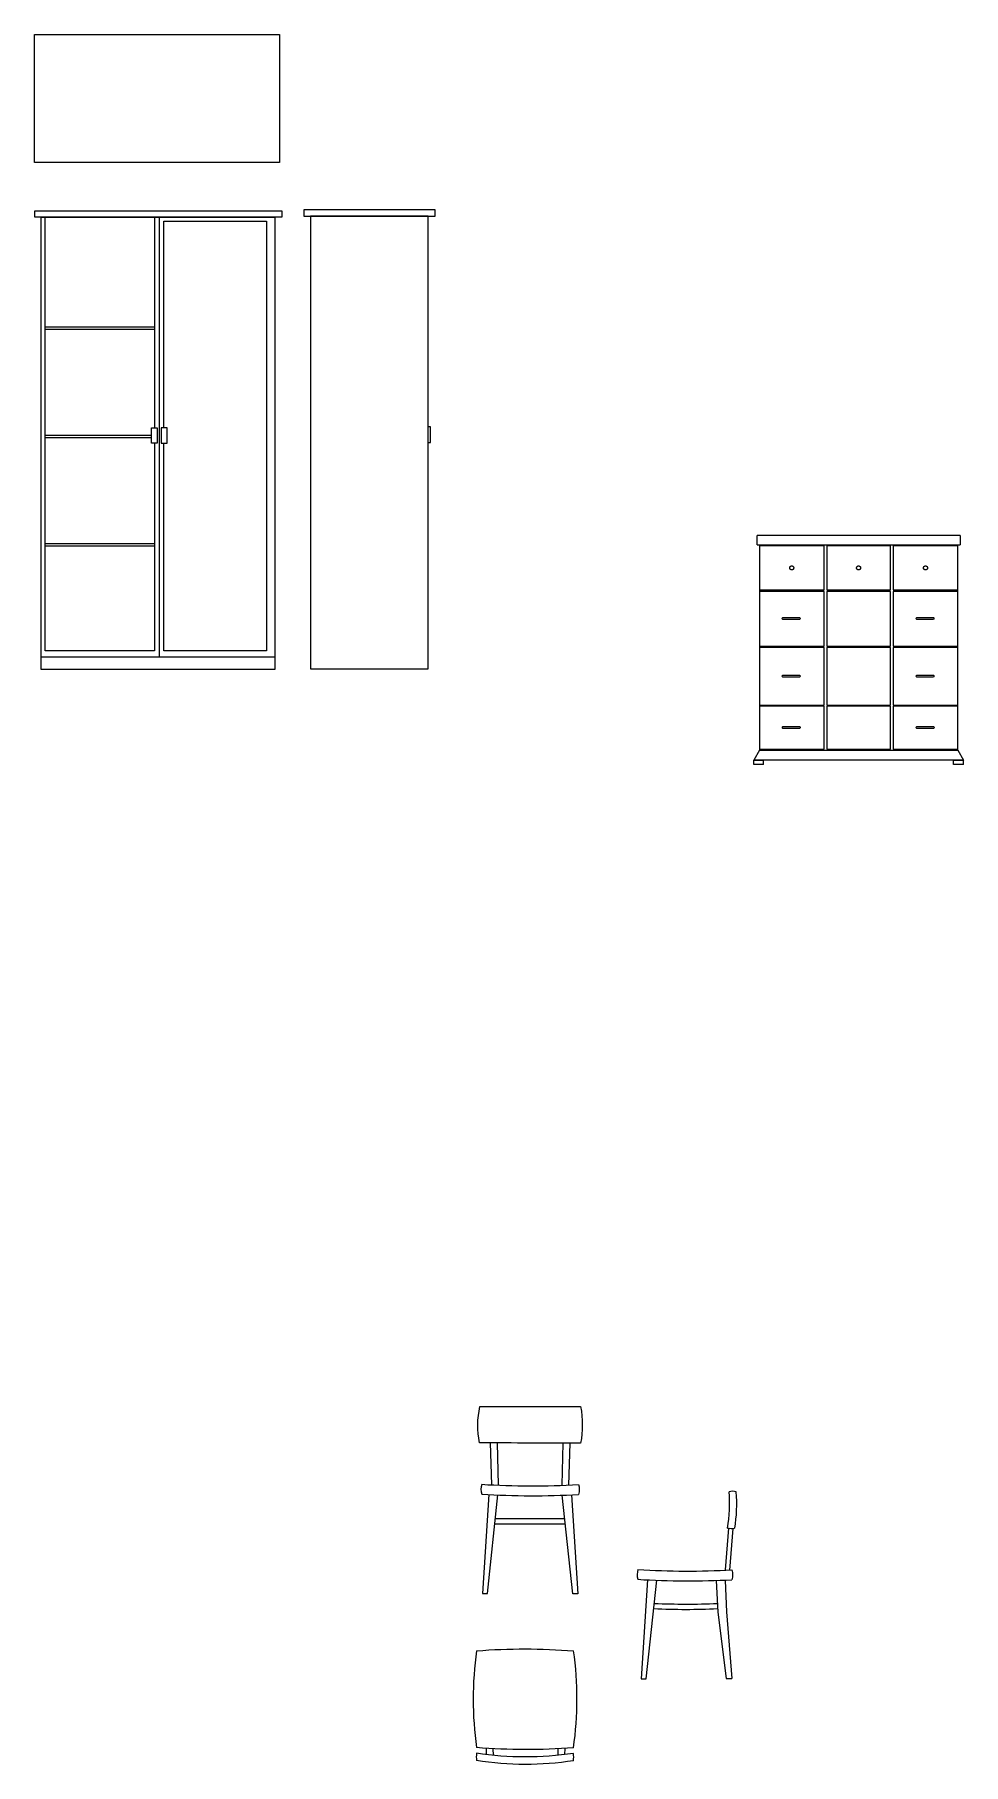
# Model space of a CAD drawing. Header units: inches. Extents: x 13.5 to 49.5, y 6.6 to 23.5.
# Drawn here: x 35.64 to 39.57, y 16.19 to 23.5 of the extents above; entities that cross this region are included whole.
import ezdxf

# ---------------------------------------------------------------- set-up
doc = ezdxf.new("R2010")
doc.units = ezdxf.units.IN
doc.header["$MEASUREMENT"] = 0
doc.layers.add('A-FURN', color=8, linetype='Continuous', lineweight=18)
doc.layers.add('IKE140033-T1', color=255, linetype='Continuous')
doc.layers.add('IKE140033-T2', color=253, linetype='Continuous')

# ---------------------------------------------------------------- blocks, each defined once
blk = doc.blocks.new('A$C695E6B20')
for p, q in [((-71.18, 263.37), (-71.18, 36.43)), ((-11.61, 36.43), (-132.01, 36.43))]:
    blk.add_line(p, q)
for points in [[(-135.26, 266.69), (-8.06, 266.69), (-8.06, 263.37), (-135.26, 263.37)], [(-132.01, 263.37), (-11.61, 263.37), (-11.61, 30.22), (-132.01, 30.22)], [(-75.19, 154.84), (-72.19, 154.84), (-72.19, 146.9), (-75.19, 146.9)], [(-67.17, 154.84), (-70.17, 154.84), (-70.17, 146.9), (-67.17, 146.9)]]:
    blk.add_lwpolyline(points, close=True)
for points in [[(-73.65, 146.9), (-73.65, 39.76), (-129.93, 39.76), (-129.93, 263.37), (-73.65, 263.37), (-73.65, 154.84)], [(-68.86, 154.84), (-68.86, 261.26), (-15.99, 261.26), (-15.99, 39.76), (-68.86, 39.76), (-68.86, 146.9)], [(-129.93, 206.77), (-73.65, 206.77)], [(-73.65, 205.52), (-129.93, 205.52)], [(-129.93, 150.9), (-75.19, 150.9)], [(-75.19, 149.65), (-129.93, 149.65)], [(-129.93, 95.03), (-73.65, 95.03)], [(-73.65, 93.78), (-129.93, 93.78)]]:
    blk.add_lwpolyline(points)
blk = doc.blocks.new('A$C64EC0600')
blk.add_lwpolyline([(-221.3, 105.1), (-93.92, 105.1), (-93.92, 38.61), (-221.3, 38.61)], close=True)
blk = doc.blocks.new('A$C57307FFA')
for points in [[(12.34, 272.65), (-55.37, 272.65), (-55.37, 269.34), (12.34, 269.34)], [(-51.82, 36.17), (8.79, 36.17), (8.79, 269.34), (-51.82, 269.34)]]:
    blk.add_lwpolyline(points, close=True)
blk.add_lwpolyline([(8.79, 152.85), (9.99, 152.85), (9.99, 160.81), (8.79, 160.81)])

msp = doc.modelspace()

# ---------------------------------------------------------------- linework, layer by layer
at = {"layer": 'A-FURN'}
for p, q in [((37.5676, 17.5474), (37.5729, 17.3698)), ((37.5963, 17.5471), (37.6016, 17.3685)), ((37.8708, 17.3679), (37.8761, 17.5459)), ((37.8995, 17.369), (37.9047, 17.5459)), ((37.5613, 17.329), (37.5345, 16.9104)), ((37.5555, 16.9104), (37.5996, 17.3271)), ((37.916, 16.9094), (37.8719, 17.326)), ((37.9103, 17.3279), (37.9371, 16.9094)), ((37.587, 17.2059), (37.885, 17.2059)), ((37.5893, 17.2279), (37.8822, 17.2279)), ((38.5604, 17.0103), (38.5749, 17.1867)), ((38.5797, 17.0102), (38.5941, 17.1862)), ((38.2322, 16.9686), (38.2055, 16.5501)), ((38.2265, 16.5501), (38.2706, 16.9667)), ((38.5221, 16.9653), (38.5285, 16.8321)), ((38.5595, 16.9663), (38.5659, 16.833)), ((37.5345, 16.9105), (37.5556, 16.9105)), ((37.9371, 16.9094), (37.916, 16.9094)), ((38.5285, 16.8321), (38.5638, 16.5519)), ((38.566, 16.833), (38.5884, 16.5519)), ((38.2055, 16.5502), (38.2266, 16.5502)), ((38.5638, 16.5519), (38.5884, 16.5519)), ((37.5502, 16.2571), (37.5511, 16.2309)), ((37.5788, 16.2556), (37.5796, 16.2275)), ((37.8541, 16.2274), (37.8549, 16.2553)), ((37.8827, 16.2309), (37.8834, 16.257))]:
    msp.add_line(p, q, dxfattribs=at)
for points in [[(37.5243, 17.7002), (37.9493, 17.7002, -0.092959), (37.9493, 17.5459, -0.002126), (37.5225, 17.5477, -0.109257), (37.5243, 17.7002, -0.276267)], [(37.5322, 17.3721, 0.162787), (37.5317, 17.3307, 0.892277)], [(37.9399, 17.3711, -0.162787), (37.9405, 17.3297, -0.892277)], [(38.5697, 17.1871, 0.066438), (38.576, 17.3411, 3.035344)], [(38.5998, 17.1865, 0.066438), (38.6061, 17.3404, 3.035344)], [(38.1915, 17.0123, 0.162787), (38.1909, 16.9709, 0.892277)], [(38.5875, 17.0106, -0.162787), (38.5881, 16.9692, -0.892277)], [(37.5103, 16.669, -0.040062), (37.9198, 16.6686, -3.508425)], [(37.9192, 16.2596, -0.040002), (37.51, 16.2601, -3.508425)], [(37.9191, 16.2359, -0.076135), (37.5101, 16.2365, -3.508425)], [(37.919, 16.2045, -0.076111), (37.5101, 16.205, -3.508425)]]:
    msp.add_lwpolyline(points, format="xyb", dxfattribs=at)
for centre, radius, start, end in [((37.7442, 20.7684), 3.4029, 266.41998, 273.2965), ((37.7445, 20.7268), 3.4029, 266.41998, 273.2965), ((38.5897, 17.2847), 0.058, 73.63816, 103.68351), ((38.5881, 17.3466), 0.1605, 263.40914, 274.17474), ((38.4039, 20.3624), 3.3982, 266.4069, 273.10749), ((38.4045, 20.4535), 3.4477, 266.45709, 273.0425), ((38.394, 19.8393), 2.9953, 267.40354, 272.56011), ((38.3996, 20.0107), 3.1444, 267.46393, 272.31683), ((38.9411, 16.4635), 1.4455, 171.82787, 188.08792), ((36.4876, 16.4661), 1.4464, 351.79347, 8.04707), ((37.617, 16.2206), 0.1081, 171.51542, 188.24682), ((37.8121, 16.2204), 0.1081, 351.51542, 8.24682)]:
    msp.add_arc(centre, radius, start, end, dxfattribs=at)
at = {"layer": 'IKE140033-T1'}
for p, q in [((38.6945, 21.3407), (38.6945, 21.3794)), ((39.552, 21.3794), (38.6945, 21.3794)), ((38.6945, 21.3407), (39.552, 21.3407)), ((38.7042, 21.3407), (38.7042, 21.3359)), ((38.9771, 21.3359), (38.7042, 21.3359)), ((38.7042, 21.3359), (38.7042, 21.1497)), ((38.9771, 21.1497), (38.9771, 21.3359)), ((39.2575, 21.3359), (38.989, 21.3359)), ((38.989, 21.3359), (38.989, 21.1497)), ((39.2575, 21.1497), (39.2575, 21.3359)), ((39.5424, 21.3359), (39.2694, 21.3359)), ((39.2694, 21.3359), (39.2694, 21.1497)), ((39.5424, 21.3359), (39.5424, 21.3407)), ((39.5424, 21.1497), (39.5424, 21.3359)), ((39.552, 21.3794), (39.552, 21.3407)), ((38.7042, 21.1497), (38.7042, 21.1437)), ((38.7042, 21.1497), (38.9771, 21.1497)), ((38.9771, 21.1437), (38.7042, 21.1437)), ((38.7042, 21.1437), (38.7042, 20.9127)), ((38.9771, 20.9127), (38.9771, 21.1437)), ((38.989, 21.1497), (39.2575, 21.1497)), ((39.2575, 21.1437), (38.989, 21.1437)), ((38.989, 21.1437), (38.989, 20.9127)), ((39.2575, 20.9127), (39.2575, 21.1437)), ((39.2694, 21.1497), (39.5424, 21.1497)), ((39.5424, 21.1437), (39.2694, 21.1437)), ((39.2694, 21.1437), (39.2694, 20.9127)), ((39.5424, 21.1437), (39.5424, 21.1497)), ((39.5424, 20.9127), (39.5424, 21.1437)), ((38.7042, 20.9127), (38.7042, 20.9067)), ((38.7042, 20.9127), (38.9771, 20.9127)), ((38.9771, 20.9067), (38.7042, 20.9067)), ((38.7042, 20.9067), (38.7042, 20.6636)), ((38.9771, 20.6636), (38.9771, 20.9067)), ((38.989, 20.9127), (39.2575, 20.9127)), ((39.2575, 20.9067), (38.989, 20.9067)), ((38.989, 20.9067), (38.989, 20.6636)), ((39.2575, 20.6636), (39.2575, 20.9067)), ((39.2694, 20.9127), (39.5424, 20.9127)), ((39.5424, 20.9067), (39.2694, 20.9067)), ((39.2694, 20.9067), (39.2694, 20.6636)), ((39.5424, 20.9067), (39.5424, 20.9127)), ((39.5424, 20.6636), (39.5424, 20.9067)), ((38.7042, 20.6636), (38.7042, 20.6589)), ((38.7042, 20.6636), (38.9771, 20.6636)), ((38.9771, 20.6589), (38.7042, 20.6589)), ((38.7042, 20.6589), (38.7042, 20.4773)), ((38.9771, 20.4773), (38.9771, 20.6589)), ((38.989, 20.6636), (39.2575, 20.6636)), ((39.2575, 20.6589), (38.989, 20.6589)), ((38.989, 20.6589), (38.989, 20.4773)), ((39.2575, 20.4773), (39.2575, 20.6589)), ((39.2694, 20.6636), (39.5424, 20.6636)), ((39.5424, 20.6589), (39.2694, 20.6589)), ((39.2694, 20.6589), (39.2694, 20.4773)), ((39.5424, 20.6589), (39.5424, 20.6636)), ((39.5424, 20.4773), (39.5424, 20.6589)), ((38.7042, 20.4726), (38.6809, 20.4313)), ((38.7042, 20.4773), (38.7042, 20.4726)), ((38.7042, 20.4773), (38.9771, 20.4773)), ((38.7042, 20.4726), (39.5424, 20.4726)), ((38.7042, 20.4726), (39.5424, 20.4726)), ((38.989, 20.4773), (39.2575, 20.4773)), ((39.2694, 20.4773), (39.5424, 20.4773)), ((39.5424, 20.4726), (39.5424, 20.4773)), ((39.5424, 20.4726), (39.5656, 20.4313)), ((38.6809, 20.4313), (38.7221, 20.4313)), ((38.6809, 20.4128), (38.6809, 20.4313)), ((39.5656, 20.4313), (38.6809, 20.4313)), ((38.7221, 20.4128), (38.6809, 20.4128)), ((38.7221, 20.4128), (38.7221, 20.4313)), ((39.5244, 20.4313), (39.5656, 20.4313)), ((39.5244, 20.4128), (39.5244, 20.4313)), ((39.5656, 20.4128), (39.5244, 20.4128)), ((39.5656, 20.4128), (39.5656, 20.4313))]:
    msp.add_line(p, q, dxfattribs=at)
at = {"layer": 'IKE140033-T2'}
for points in [[(38.8321, 21.2428), (38.8321, 21.2431), (38.8321, 21.2435), (38.8322, 21.2438), (38.8322, 21.2442), (38.8323, 21.2445), (38.8323, 21.2448), (38.8324, 21.2452), (38.8325, 21.2455), (38.8326, 21.2458), (38.8328, 21.2461), (38.8329, 21.2464), (38.8331, 21.2467), (38.8332, 21.247), (38.8334, 21.2473), (38.8336, 21.2476), (38.8338, 21.2479), (38.834, 21.2482), (38.8342, 21.2484), (38.8344, 21.2487), (38.8347, 21.2489), (38.8349, 21.2492), (38.8352, 21.2494), (38.8355, 21.2496), (38.8357, 21.2498), (38.836, 21.25), (38.8363, 21.2502), (38.8366, 21.2503), (38.8369, 21.2505), (38.8372, 21.2506), (38.8375, 21.2508), (38.8379, 21.2509), (38.8382, 21.251), (38.8385, 21.2511), (38.8388, 21.2512), (38.8392, 21.2512), (38.8395, 21.2513), (38.8399, 21.2513), (38.8402, 21.2513), (38.8405, 21.2513), (38.8409, 21.2513), (38.8412, 21.2513), (38.8416, 21.2513), (38.8419, 21.2512), (38.8422, 21.2512), (38.8426, 21.2511), (38.8429, 21.251), (38.8432, 21.2509), (38.8436, 21.2508), (38.8439, 21.2507), (38.8442, 21.2506), (38.8445, 21.2504), (38.8448, 21.2503), (38.8451, 21.2501), (38.8454, 21.2499), (38.8457, 21.2497), (38.8459, 21.2495), (38.8462, 21.2493), (38.8464, 21.2491), (38.8467, 21.2488), (38.8469, 21.2486), (38.8472, 21.2483), (38.8474, 21.248), (38.8476, 21.2478), (38.8478, 21.2475), (38.8479, 21.2472), (38.8481, 21.2469), (38.8483, 21.2466), (38.8484, 21.2463), (38.8486, 21.246), (38.8487, 21.2457), (38.8488, 21.2453), (38.8489, 21.245), (38.849, 21.2447), (38.849, 21.2443), (38.8491, 21.244), (38.8491, 21.2437), (38.8491, 21.2433), (38.8492, 21.243), (38.8492, 21.2428)], [(38.8492, 21.2428), (38.8492, 21.2425), (38.8491, 21.2421), (38.8491, 21.2418), (38.8491, 21.2414), (38.849, 21.2411), (38.8489, 21.2408), (38.8488, 21.2405), (38.8487, 21.2401), (38.8486, 21.2398), (38.8485, 21.2395), (38.8484, 21.2392), (38.8482, 21.2389), (38.848, 21.2386), (38.8479, 21.2383), (38.8477, 21.238), (38.8475, 21.2377), (38.8473, 21.2374), (38.847, 21.2372), (38.8468, 21.2369), (38.8466, 21.2367), (38.8463, 21.2365), (38.8461, 21.2362), (38.8458, 21.236), (38.8455, 21.2358), (38.8452, 21.2356), (38.845, 21.2355), (38.8447, 21.2353), (38.8444, 21.2351), (38.844, 21.235), (38.8437, 21.2349), (38.8434, 21.2347), (38.8431, 21.2346), (38.8428, 21.2345), (38.8424, 21.2345), (38.8421, 21.2344), (38.8417, 21.2343), (38.8414, 21.2343), (38.8411, 21.2343), (38.8407, 21.2343), (38.8404, 21.2343), (38.84, 21.2343), (38.8397, 21.2343), (38.8394, 21.2344), (38.839, 21.2344), (38.8387, 21.2345), (38.8384, 21.2346), (38.838, 21.2347), (38.8377, 21.2348), (38.8374, 21.2349), (38.8371, 21.2351), (38.8368, 21.2352), (38.8365, 21.2354), (38.8362, 21.2355), (38.8359, 21.2357), (38.8356, 21.2359), (38.8353, 21.2361), (38.8351, 21.2363), (38.8348, 21.2366), (38.8346, 21.2368), (38.8343, 21.237), (38.8341, 21.2373), (38.8339, 21.2376), (38.8337, 21.2378), (38.8335, 21.2381), (38.8333, 21.2384), (38.8332, 21.2387), (38.833, 21.239), (38.8328, 21.2393), (38.8327, 21.2396), (38.8326, 21.24), (38.8325, 21.2403), (38.8324, 21.2406), (38.8323, 21.2409), (38.8322, 21.2413), (38.8322, 21.2416), (38.8321, 21.2419), (38.8321, 21.2423), (38.8321, 21.2426), (38.8321, 21.2428)], [(39.1145, 21.2428), (39.1146, 21.2431), (39.1146, 21.2435), (39.1146, 21.2438), (39.1147, 21.2442), (39.1147, 21.2445), (39.1148, 21.2448), (39.1149, 21.2452), (39.115, 21.2455), (39.1151, 21.2458), (39.1152, 21.2461), (39.1154, 21.2464), (39.1155, 21.2467), (39.1157, 21.247), (39.1158, 21.2473), (39.116, 21.2476), (39.1162, 21.2479), (39.1164, 21.2482), (39.1167, 21.2484), (39.1169, 21.2487), (39.1171, 21.2489), (39.1174, 21.2492), (39.1176, 21.2494), (39.1179, 21.2496), (39.1182, 21.2498), (39.1185, 21.25), (39.1188, 21.2502), (39.1191, 21.2503), (39.1194, 21.2505), (39.1197, 21.2506), (39.12, 21.2508), (39.1203, 21.2509), (39.1206, 21.251), (39.121, 21.2511), (39.1213, 21.2512), (39.1216, 21.2512), (39.122, 21.2513), (39.1223, 21.2513), (39.1226, 21.2513), (39.123, 21.2513), (39.1233, 21.2513), (39.1237, 21.2513), (39.124, 21.2513), (39.1243, 21.2512), (39.1247, 21.2512), (39.125, 21.2511), (39.1253, 21.251), (39.1257, 21.2509), (39.126, 21.2508), (39.1263, 21.2507), (39.1266, 21.2506), (39.1269, 21.2504), (39.1272, 21.2503), (39.1275, 21.2501), (39.1278, 21.2499), (39.1281, 21.2497), (39.1284, 21.2495), (39.1286, 21.2493), (39.1289, 21.2491), (39.1291, 21.2488), (39.1294, 21.2486), (39.1296, 21.2483), (39.1298, 21.248), (39.13, 21.2478), (39.1302, 21.2475), (39.1304, 21.2472), (39.1306, 21.2469), (39.1307, 21.2466), (39.1309, 21.2463), (39.131, 21.246), (39.1311, 21.2457), (39.1312, 21.2453), (39.1313, 21.245), (39.1314, 21.2447), (39.1315, 21.2443), (39.1315, 21.244), (39.1316, 21.2437), (39.1316, 21.2433), (39.1316, 21.243), (39.1316, 21.2428)], [(39.1316, 21.2428), (39.1316, 21.2425), (39.1316, 21.2421), (39.1315, 21.2418), (39.1315, 21.2414), (39.1314, 21.2411), (39.1314, 21.2408), (39.1313, 21.2405), (39.1312, 21.2401), (39.1311, 21.2398), (39.1309, 21.2395), (39.1308, 21.2392), (39.1306, 21.2389), (39.1305, 21.2386), (39.1303, 21.2383), (39.1301, 21.238), (39.1299, 21.2377), (39.1297, 21.2374), (39.1295, 21.2372), (39.1293, 21.2369), (39.129, 21.2367), (39.1288, 21.2365), (39.1285, 21.2362), (39.1282, 21.236), (39.128, 21.2358), (39.1277, 21.2356), (39.1274, 21.2355), (39.1271, 21.2353), (39.1268, 21.2351), (39.1265, 21.235), (39.1262, 21.2349), (39.1258, 21.2347), (39.1255, 21.2346), (39.1252, 21.2345), (39.1249, 21.2345), (39.1245, 21.2344), (39.1242, 21.2343), (39.1238, 21.2343), (39.1235, 21.2343), (39.1232, 21.2343), (39.1228, 21.2343), (39.1225, 21.2343), (39.1221, 21.2343), (39.1218, 21.2344), (39.1215, 21.2344), (39.1211, 21.2345), (39.1208, 21.2346), (39.1205, 21.2347), (39.1202, 21.2348), (39.1198, 21.2349), (39.1195, 21.2351), (39.1192, 21.2352), (39.1189, 21.2354), (39.1186, 21.2355), (39.1183, 21.2357), (39.1181, 21.2359), (39.1178, 21.2361), (39.1175, 21.2363), (39.1173, 21.2366), (39.117, 21.2368), (39.1168, 21.237), (39.1166, 21.2373), (39.1163, 21.2376), (39.1161, 21.2378), (39.1159, 21.2381), (39.1158, 21.2384), (39.1156, 21.2387), (39.1154, 21.239), (39.1153, 21.2393), (39.1152, 21.2396), (39.115, 21.24), (39.1149, 21.2403), (39.1148, 21.2406), (39.1148, 21.2409), (39.1147, 21.2413), (39.1146, 21.2416), (39.1146, 21.2419), (39.1146, 21.2423), (39.1145, 21.2426), (39.1145, 21.2428)], [(39.3972, 21.2428), (39.3972, 21.2431), (39.3972, 21.2435), (39.3972, 21.2438), (39.3973, 21.2442), (39.3973, 21.2445), (39.3974, 21.2448), (39.3975, 21.2452), (39.3976, 21.2455), (39.3977, 21.2458), (39.3978, 21.2461), (39.398, 21.2464), (39.3981, 21.2467), (39.3983, 21.247), (39.3985, 21.2473), (39.3987, 21.2476), (39.3989, 21.2479), (39.3991, 21.2482), (39.3993, 21.2484), (39.3995, 21.2487), (39.3998, 21.2489), (39.4, 21.2492), (39.4003, 21.2494), (39.4005, 21.2496), (39.4008, 21.2498), (39.4011, 21.25), (39.4014, 21.2502), (39.4017, 21.2503), (39.402, 21.2505), (39.4023, 21.2506), (39.4026, 21.2508), (39.4029, 21.2509), (39.4033, 21.251), (39.4036, 21.2511), (39.4039, 21.2512), (39.4042, 21.2512), (39.4046, 21.2513), (39.4049, 21.2513), (39.4053, 21.2513), (39.4056, 21.2513), (39.4059, 21.2513), (39.4063, 21.2513), (39.4066, 21.2513), (39.407, 21.2512), (39.4073, 21.2512), (39.4076, 21.2511), (39.408, 21.251), (39.4083, 21.2509), (39.4086, 21.2508), (39.4089, 21.2507), (39.4092, 21.2506), (39.4096, 21.2504), (39.4099, 21.2503), (39.4102, 21.2501), (39.4104, 21.2499), (39.4107, 21.2497), (39.411, 21.2495), (39.4113, 21.2493), (39.4115, 21.2491), (39.4118, 21.2488), (39.412, 21.2486), (39.4122, 21.2483), (39.4124, 21.248), (39.4126, 21.2478), (39.4128, 21.2475), (39.413, 21.2472), (39.4132, 21.2469), (39.4133, 21.2466), (39.4135, 21.2463), (39.4136, 21.246), (39.4137, 21.2457), (39.4138, 21.2453), (39.4139, 21.245), (39.414, 21.2447), (39.4141, 21.2443), (39.4141, 21.244), (39.4142, 21.2437), (39.4142, 21.2433), (39.4142, 21.243), (39.4142, 21.2428)], [(39.4142, 21.2428), (39.4142, 21.2425), (39.4142, 21.2421), (39.4142, 21.2418), (39.4141, 21.2414), (39.4141, 21.2411), (39.414, 21.2408), (39.4139, 21.2405), (39.4138, 21.2401), (39.4137, 21.2398), (39.4136, 21.2395), (39.4134, 21.2392), (39.4133, 21.2389), (39.4131, 21.2386), (39.4129, 21.2383), (39.4127, 21.238), (39.4125, 21.2377), (39.4123, 21.2374), (39.4121, 21.2372), (39.4119, 21.2369), (39.4116, 21.2367), (39.4114, 21.2365), (39.4111, 21.2362), (39.4109, 21.236), (39.4106, 21.2358), (39.4103, 21.2356), (39.41, 21.2355), (39.4097, 21.2353), (39.4094, 21.2351), (39.4091, 21.235), (39.4088, 21.2349), (39.4085, 21.2347), (39.4081, 21.2346), (39.4078, 21.2345), (39.4075, 21.2345), (39.4071, 21.2344), (39.4068, 21.2343), (39.4065, 21.2343), (39.4061, 21.2343), (39.4058, 21.2343), (39.4055, 21.2343), (39.4051, 21.2343), (39.4048, 21.2343), (39.4044, 21.2344), (39.4041, 21.2344), (39.4038, 21.2345), (39.4034, 21.2346), (39.4031, 21.2347), (39.4028, 21.2348), (39.4025, 21.2349), (39.4021, 21.2351), (39.4018, 21.2352), (39.4015, 21.2354), (39.4012, 21.2355), (39.401, 21.2357), (39.4007, 21.2359), (39.4004, 21.2361), (39.4001, 21.2363), (39.3999, 21.2366), (39.3996, 21.2368), (39.3994, 21.237), (39.3992, 21.2373), (39.399, 21.2376), (39.3988, 21.2378), (39.3986, 21.2381), (39.3984, 21.2384), (39.3982, 21.2387), (39.3981, 21.239), (39.3979, 21.2393), (39.3978, 21.2396), (39.3977, 21.24), (39.3976, 21.2403), (39.3975, 21.2406), (39.3974, 21.2409), (39.3973, 21.2413), (39.3973, 21.2416), (39.3972, 21.2419), (39.3972, 21.2423), (39.3972, 21.2426), (39.3972, 21.2428)], [(38.875, 21.0315), (38.874, 21.0315), (38.873, 21.0315), (38.8719, 21.0315), (38.8707, 21.0315), (38.8695, 21.0315), (38.8682, 21.0315), (38.8669, 21.0315), (38.8656, 21.0315), (38.8642, 21.0315), (38.8628, 21.0315), (38.8613, 21.0315), (38.8598, 21.0315), (38.8582, 21.0315), (38.8567, 21.0315), (38.8551, 21.0315), (38.8534, 21.0315), (38.8518, 21.0315), (38.8501, 21.0315), (38.8484, 21.0315), (38.8467, 21.0315), (38.845, 21.0315), (38.8433, 21.0315), (38.8415, 21.0315), (38.8398, 21.0315), (38.838, 21.0315), (38.8363, 21.0315), (38.8345, 21.0315), (38.8328, 21.0315), (38.8311, 21.0315), (38.8293, 21.0315), (38.8276, 21.0315), (38.826, 21.0315), (38.8243, 21.0315), (38.8226, 21.0315), (38.821, 21.0315), (38.8194, 21.0315), (38.8179, 21.0315), (38.8163, 21.0315), (38.8149, 21.0315), (38.8134, 21.0315), (38.812, 21.0315), (38.8106, 21.0315), (38.8093, 21.0315), (38.808, 21.0315), (38.8068, 21.0315), (38.8056, 21.0315), (38.8045, 21.0315), (38.8034, 21.0315), (38.8024, 21.0315), (38.8018, 21.0315)], [(38.8018, 21.0262), (38.8028, 21.0262), (38.8039, 21.0262), (38.805, 21.0262), (38.8061, 21.0262), (38.8073, 21.0262), (38.8086, 21.0262), (38.8099, 21.0262), (38.8112, 21.0262), (38.8126, 21.0262), (38.814, 21.0262), (38.8155, 21.0262), (38.817, 21.0262), (38.8186, 21.0262), (38.8201, 21.0262), (38.8217, 21.0262), (38.8234, 21.0262), (38.825, 21.0262), (38.8267, 21.0262), (38.8284, 21.0262), (38.8301, 21.0262), (38.8318, 21.0262), (38.8336, 21.0262), (38.8353, 21.0262), (38.837, 21.0262), (38.8388, 21.0262), (38.8405, 21.0262), (38.8423, 21.0262), (38.844, 21.0262), (38.8458, 21.0262), (38.8475, 21.0262), (38.8492, 21.0262), (38.8509, 21.0262), (38.8525, 21.0262), (38.8542, 21.0262), (38.8558, 21.0262), (38.8574, 21.0262), (38.8589, 21.0262), (38.8605, 21.0262), (38.862, 21.0262), (38.8634, 21.0262), (38.8648, 21.0262), (38.8662, 21.0262), (38.8675, 21.0262), (38.8688, 21.0262), (38.87, 21.0262), (38.8712, 21.0262), (38.8723, 21.0262), (38.8734, 21.0262), (38.8744, 21.0262), (38.8748, 21.0262)], [(39.4402, 21.0315), (39.4392, 21.0315), (39.4382, 21.0315), (39.4371, 21.0315), (39.4359, 21.0315), (39.4347, 21.0315), (39.4335, 21.0315), (39.4322, 21.0315), (39.4308, 21.0315), (39.4294, 21.0315), (39.428, 21.0315), (39.4265, 21.0315), (39.425, 21.0315), (39.4235, 21.0315), (39.4219, 21.0315), (39.4203, 21.0315), (39.4187, 21.0315), (39.417, 21.0315), (39.4154, 21.0315), (39.4137, 21.0315), (39.412, 21.0315), (39.4102, 21.0315), (39.4085, 21.0315), (39.4068, 21.0315), (39.405, 21.0315), (39.4033, 21.0315), (39.4015, 21.0315), (39.3998, 21.0315), (39.398, 21.0315), (39.3963, 21.0315), (39.3946, 21.0315), (39.3929, 21.0315), (39.3912, 21.0315), (39.3895, 21.0315), (39.3879, 21.0315), (39.3863, 21.0315), (39.3847, 21.0315), (39.3831, 21.0315), (39.3816, 21.0315), (39.3801, 21.0315), (39.3786, 21.0315), (39.3772, 21.0315), (39.3759, 21.0315), (39.3745, 21.0315), (39.3733, 21.0315), (39.372, 21.0315), (39.3708, 21.0315), (39.3697, 21.0315), (39.3686, 21.0315), (39.3676, 21.0315), (39.3671, 21.0315)], [(39.3671, 21.0262), (39.3681, 21.0262), (39.3691, 21.0262), (39.3702, 21.0262), (39.3714, 21.0262), (39.3726, 21.0262), (39.3738, 21.0262), (39.3751, 21.0262), (39.3765, 21.0262), (39.3779, 21.0262), (39.3793, 21.0262), (39.3808, 21.0262), (39.3823, 21.0262), (39.3838, 21.0262), (39.3854, 21.0262), (39.387, 21.0262), (39.3886, 21.0262), (39.3903, 21.0262), (39.3919, 21.0262), (39.3936, 21.0262), (39.3953, 21.0262), (39.3971, 21.0262), (39.3988, 21.0262), (39.4005, 21.0262), (39.4023, 21.0262), (39.404, 21.0262), (39.4058, 21.0262), (39.4075, 21.0262), (39.4093, 21.0262), (39.411, 21.0262), (39.4127, 21.0262), (39.4144, 21.0262), (39.4161, 21.0262), (39.4178, 21.0262), (39.4194, 21.0262), (39.421, 21.0262), (39.4226, 21.0262), (39.4242, 21.0262), (39.4257, 21.0262), (39.4272, 21.0262), (39.4287, 21.0262), (39.4301, 21.0262), (39.4314, 21.0262), (39.4328, 21.0262), (39.4341, 21.0262), (39.4353, 21.0262), (39.4365, 21.0262), (39.4376, 21.0262), (39.4387, 21.0262), (39.4397, 21.0262), (39.44, 21.0262)], [(38.875, 20.7885), (38.874, 20.7885), (38.873, 20.7885), (38.8719, 20.7885), (38.8707, 20.7885), (38.8695, 20.7885), (38.8682, 20.7885), (38.8669, 20.7885), (38.8656, 20.7885), (38.8642, 20.7885), (38.8628, 20.7885), (38.8613, 20.7885), (38.8598, 20.7885), (38.8582, 20.7885), (38.8567, 20.7885), (38.8551, 20.7885), (38.8534, 20.7885), (38.8518, 20.7885), (38.8501, 20.7885), (38.8484, 20.7885), (38.8467, 20.7885), (38.845, 20.7885), (38.8433, 20.7885), (38.8415, 20.7885), (38.8398, 20.7885), (38.838, 20.7885), (38.8363, 20.7885), (38.8345, 20.7885), (38.8328, 20.7885), (38.8311, 20.7885), (38.8293, 20.7885), (38.8276, 20.7885), (38.826, 20.7885), (38.8243, 20.7885), (38.8226, 20.7885), (38.821, 20.7885), (38.8194, 20.7885), (38.8179, 20.7885), (38.8163, 20.7885), (38.8149, 20.7885), (38.8134, 20.7885), (38.812, 20.7885), (38.8106, 20.7885), (38.8093, 20.7885), (38.808, 20.7885), (38.8068, 20.7885), (38.8056, 20.7885), (38.8045, 20.7885), (38.8034, 20.7885), (38.8024, 20.7885), (38.8018, 20.7885)], [(38.8018, 20.7831), (38.8028, 20.7831), (38.8039, 20.7831), (38.805, 20.7831), (38.8061, 20.7831), (38.8073, 20.7831), (38.8086, 20.7831), (38.8099, 20.7831), (38.8112, 20.7831), (38.8126, 20.7831), (38.814, 20.7831), (38.8155, 20.7831), (38.817, 20.7831), (38.8186, 20.7831), (38.8201, 20.7831), (38.8217, 20.7831), (38.8234, 20.7831), (38.825, 20.7831), (38.8267, 20.7831), (38.8284, 20.7831), (38.8301, 20.7831), (38.8318, 20.7831), (38.8336, 20.7831), (38.8353, 20.7831), (38.837, 20.7831), (38.8388, 20.7831), (38.8405, 20.7831), (38.8423, 20.7831), (38.844, 20.7831), (38.8458, 20.7831), (38.8475, 20.7831), (38.8492, 20.7831), (38.8509, 20.7831), (38.8525, 20.7831), (38.8542, 20.7831), (38.8558, 20.7831), (38.8574, 20.7831), (38.8589, 20.7831), (38.8605, 20.7831), (38.862, 20.7831), (38.8634, 20.7831), (38.8648, 20.7831), (38.8662, 20.7831), (38.8675, 20.7831), (38.8688, 20.7831), (38.87, 20.7831), (38.8712, 20.7831), (38.8723, 20.7831), (38.8734, 20.7831), (38.8744, 20.7831), (38.8748, 20.7831)], [(39.4402, 20.7885), (39.4392, 20.7885), (39.4382, 20.7885), (39.4371, 20.7885), (39.4359, 20.7885), (39.4347, 20.7885), (39.4335, 20.7885), (39.4322, 20.7885), (39.4308, 20.7885), (39.4294, 20.7885), (39.428, 20.7885), (39.4265, 20.7885), (39.425, 20.7885), (39.4235, 20.7885), (39.4219, 20.7885), (39.4203, 20.7885), (39.4187, 20.7885), (39.417, 20.7885), (39.4154, 20.7885), (39.4137, 20.7885), (39.412, 20.7885), (39.4102, 20.7885), (39.4085, 20.7885), (39.4068, 20.7885), (39.405, 20.7885), (39.4033, 20.7885), (39.4015, 20.7885), (39.3998, 20.7885), (39.398, 20.7885), (39.3963, 20.7885), (39.3946, 20.7885), (39.3929, 20.7885), (39.3912, 20.7885), (39.3895, 20.7885), (39.3879, 20.7885), (39.3863, 20.7885), (39.3847, 20.7885), (39.3831, 20.7885), (39.3816, 20.7885), (39.3801, 20.7885), (39.3786, 20.7885), (39.3772, 20.7885), (39.3759, 20.7885), (39.3745, 20.7885), (39.3733, 20.7885), (39.372, 20.7885), (39.3708, 20.7885), (39.3697, 20.7885), (39.3686, 20.7885), (39.3676, 20.7885), (39.3671, 20.7885)], [(39.3671, 20.7831), (39.3681, 20.7831), (39.3691, 20.7831), (39.3702, 20.7831), (39.3714, 20.7831), (39.3726, 20.7831), (39.3738, 20.7831), (39.3751, 20.7831), (39.3765, 20.7831), (39.3779, 20.7831), (39.3793, 20.7831), (39.3808, 20.7831), (39.3823, 20.7831), (39.3838, 20.7831), (39.3854, 20.7831), (39.387, 20.7831), (39.3886, 20.7831), (39.3903, 20.7831), (39.3919, 20.7831), (39.3936, 20.7831), (39.3953, 20.7831), (39.3971, 20.7831), (39.3988, 20.7831), (39.4005, 20.7831), (39.4023, 20.7831), (39.404, 20.7831), (39.4058, 20.7831), (39.4075, 20.7831), (39.4093, 20.7831), (39.411, 20.7831), (39.4127, 20.7831), (39.4144, 20.7831), (39.4161, 20.7831), (39.4178, 20.7831), (39.4194, 20.7831), (39.421, 20.7831), (39.4226, 20.7831), (39.4242, 20.7831), (39.4257, 20.7831), (39.4272, 20.7831), (39.4287, 20.7831), (39.4301, 20.7831), (39.4314, 20.7831), (39.4328, 20.7831), (39.4341, 20.7831), (39.4353, 20.7831), (39.4365, 20.7831), (39.4376, 20.7831), (39.4387, 20.7831), (39.4397, 20.7831), (39.44, 20.7831)], [(38.8756, 20.5714), (38.8746, 20.5714), (38.8735, 20.5714), (38.8724, 20.5714), (38.8713, 20.5714), (38.8701, 20.5714), (38.8688, 20.5714), (38.8675, 20.5714), (38.8662, 20.5714), (38.8648, 20.5714), (38.8633, 20.5714), (38.8619, 20.5714), (38.8604, 20.5714), (38.8588, 20.5714), (38.8572, 20.5714), (38.8556, 20.5714), (38.854, 20.5714), (38.8524, 20.5714), (38.8507, 20.5714), (38.849, 20.5714), (38.8473, 20.5714), (38.8456, 20.5714), (38.8438, 20.5714), (38.8421, 20.5714), (38.8403, 20.5714), (38.8386, 20.5714), (38.8368, 20.5714), (38.8351, 20.5714), (38.8334, 20.5714), (38.8316, 20.5714), (38.8299, 20.5714), (38.8282, 20.5714), (38.8265, 20.5714), (38.8249, 20.5714), (38.8232, 20.5714), (38.8216, 20.5714), (38.82, 20.5714), (38.8184, 20.5714), (38.8169, 20.5714), (38.8154, 20.5714), (38.814, 20.5714), (38.8126, 20.5714), (38.8112, 20.5714), (38.8099, 20.5714), (38.8086, 20.5714), (38.8073, 20.5714), (38.8062, 20.5714), (38.805, 20.5714), (38.804, 20.5714), (38.8029, 20.5714), (38.8024, 20.5714)], [(38.8024, 20.566), (38.8034, 20.566), (38.8044, 20.566), (38.8055, 20.566), (38.8067, 20.566), (38.8079, 20.566), (38.8091, 20.566), (38.8104, 20.566), (38.8118, 20.566), (38.8132, 20.566), (38.8146, 20.566), (38.8161, 20.566), (38.8176, 20.566), (38.8191, 20.566), (38.8207, 20.566), (38.8223, 20.566), (38.8239, 20.566), (38.8256, 20.566), (38.8273, 20.566), (38.829, 20.566), (38.8307, 20.566), (38.8324, 20.566), (38.8341, 20.566), (38.8359, 20.566), (38.8376, 20.566), (38.8394, 20.566), (38.8411, 20.566), (38.8429, 20.566), (38.8446, 20.566), (38.8463, 20.566), (38.848, 20.566), (38.8497, 20.566), (38.8514, 20.566), (38.8531, 20.566), (38.8547, 20.566), (38.8564, 20.566), (38.858, 20.566), (38.8595, 20.566), (38.861, 20.566), (38.8625, 20.566), (38.864, 20.566), (38.8654, 20.566), (38.8668, 20.566), (38.8681, 20.566), (38.8694, 20.566), (38.8706, 20.566), (38.8718, 20.566), (38.8729, 20.566), (38.874, 20.566), (38.875, 20.566), (38.8756, 20.566)], [(39.4408, 20.5714), (39.4398, 20.5714), (39.4388, 20.5714), (39.4377, 20.5714), (39.4365, 20.5714), (39.4353, 20.5714), (39.4341, 20.5714), (39.4328, 20.5714), (39.4314, 20.5714), (39.43, 20.5714), (39.4286, 20.5714), (39.4271, 20.5714), (39.4256, 20.5714), (39.4241, 20.5714), (39.4225, 20.5714), (39.4209, 20.5714), (39.4193, 20.5714), (39.4176, 20.5714), (39.4159, 20.5714), (39.4142, 20.5714), (39.4125, 20.5714), (39.4108, 20.5714), (39.4091, 20.5714), (39.4073, 20.5714), (39.4056, 20.5714), (39.4038, 20.5714), (39.4021, 20.5714), (39.4003, 20.5714), (39.3986, 20.5714), (39.3969, 20.5714), (39.3952, 20.5714), (39.3935, 20.5714), (39.3918, 20.5714), (39.3901, 20.5714), (39.3885, 20.5714), (39.3868, 20.5714), (39.3853, 20.5714), (39.3837, 20.5714), (39.3822, 20.5714), (39.3807, 20.5714), (39.3792, 20.5714), (39.3778, 20.5714), (39.3764, 20.5714), (39.3751, 20.5714), (39.3738, 20.5714), (39.3726, 20.5714), (39.3714, 20.5714), (39.3703, 20.5714), (39.3692, 20.5714), (39.3682, 20.5714), (39.3677, 20.5714)], [(39.3677, 20.566), (39.3686, 20.566), (39.3697, 20.566), (39.3708, 20.566), (39.3719, 20.566), (39.3731, 20.566), (39.3744, 20.566), (39.3757, 20.566), (39.377, 20.566), (39.3784, 20.566), (39.3799, 20.566), (39.3813, 20.566), (39.3828, 20.566), (39.3844, 20.566), (39.386, 20.566), (39.3876, 20.566), (39.3892, 20.566), (39.3908, 20.566), (39.3925, 20.566), (39.3942, 20.566), (39.3959, 20.566), (39.3976, 20.566), (39.3994, 20.566), (39.4011, 20.566), (39.4029, 20.566), (39.4046, 20.566), (39.4064, 20.566), (39.4081, 20.566), (39.4098, 20.566), (39.4116, 20.566), (39.4133, 20.566), (39.415, 20.566), (39.4167, 20.566), (39.4183, 20.566), (39.42, 20.566), (39.4216, 20.566), (39.4232, 20.566), (39.4248, 20.566), (39.4263, 20.566), (39.4278, 20.566), (39.4292, 20.566), (39.4306, 20.566), (39.432, 20.566), (39.4333, 20.566), (39.4346, 20.566), (39.4359, 20.566), (39.437, 20.566), (39.4382, 20.566), (39.4392, 20.566), (39.4403, 20.566), (39.4406, 20.566)]]:
    msp.add_lwpolyline(points, dxfattribs=at)
for centre, start, end in [((38.8023, 21.0289), 100.16552, 259.83448), ((38.8744, 21.0289), 277.51059, 77.73709), ((39.3676, 21.0289), 100.16552, 259.83448), ((39.4397, 21.0289), 277.48702, 77.98484), ((38.8023, 20.7858), 100.16552, 259.83448), ((38.8744, 20.7858), 277.51059, 77.73709), ((39.3676, 20.7858), 100.16552, 259.83448), ((39.4397, 20.7858), 277.48702, 77.98484), ((38.8029, 20.5687), 100.16552, 259.83448), ((38.875, 20.5687), 278.06813, 77.73709), ((39.3681, 20.5687), 100.16552, 259.83448), ((39.4402, 20.5687), 277.48702, 77.98484)]:
    msp.add_arc(centre, 0.00273, start, end, dxfattribs=at)

# ---------------------------------------------------------------- block references
for name, p, xscale, yscale, zscale in [('A$C64EC0600', (37.4406, 22.6421), 0.008119194357677363, 0.008119194357677363, 0.008119194357677363), ('A$C695E6B20', (36.7533, 20.5668), 0.008191325669106783, 0.008191325669106783, 0.008191325669106783), ('A$C57307FFA', (37.2341, 20.5196), 0.008199145863165433, 0.008199145863165433, 0.008199145863165433)]:
    msp.add_blockref(name, p, dxfattribs=dict(xscale=xscale, yscale=yscale, zscale=zscale))

doc.saveas('drawing.dxf')
